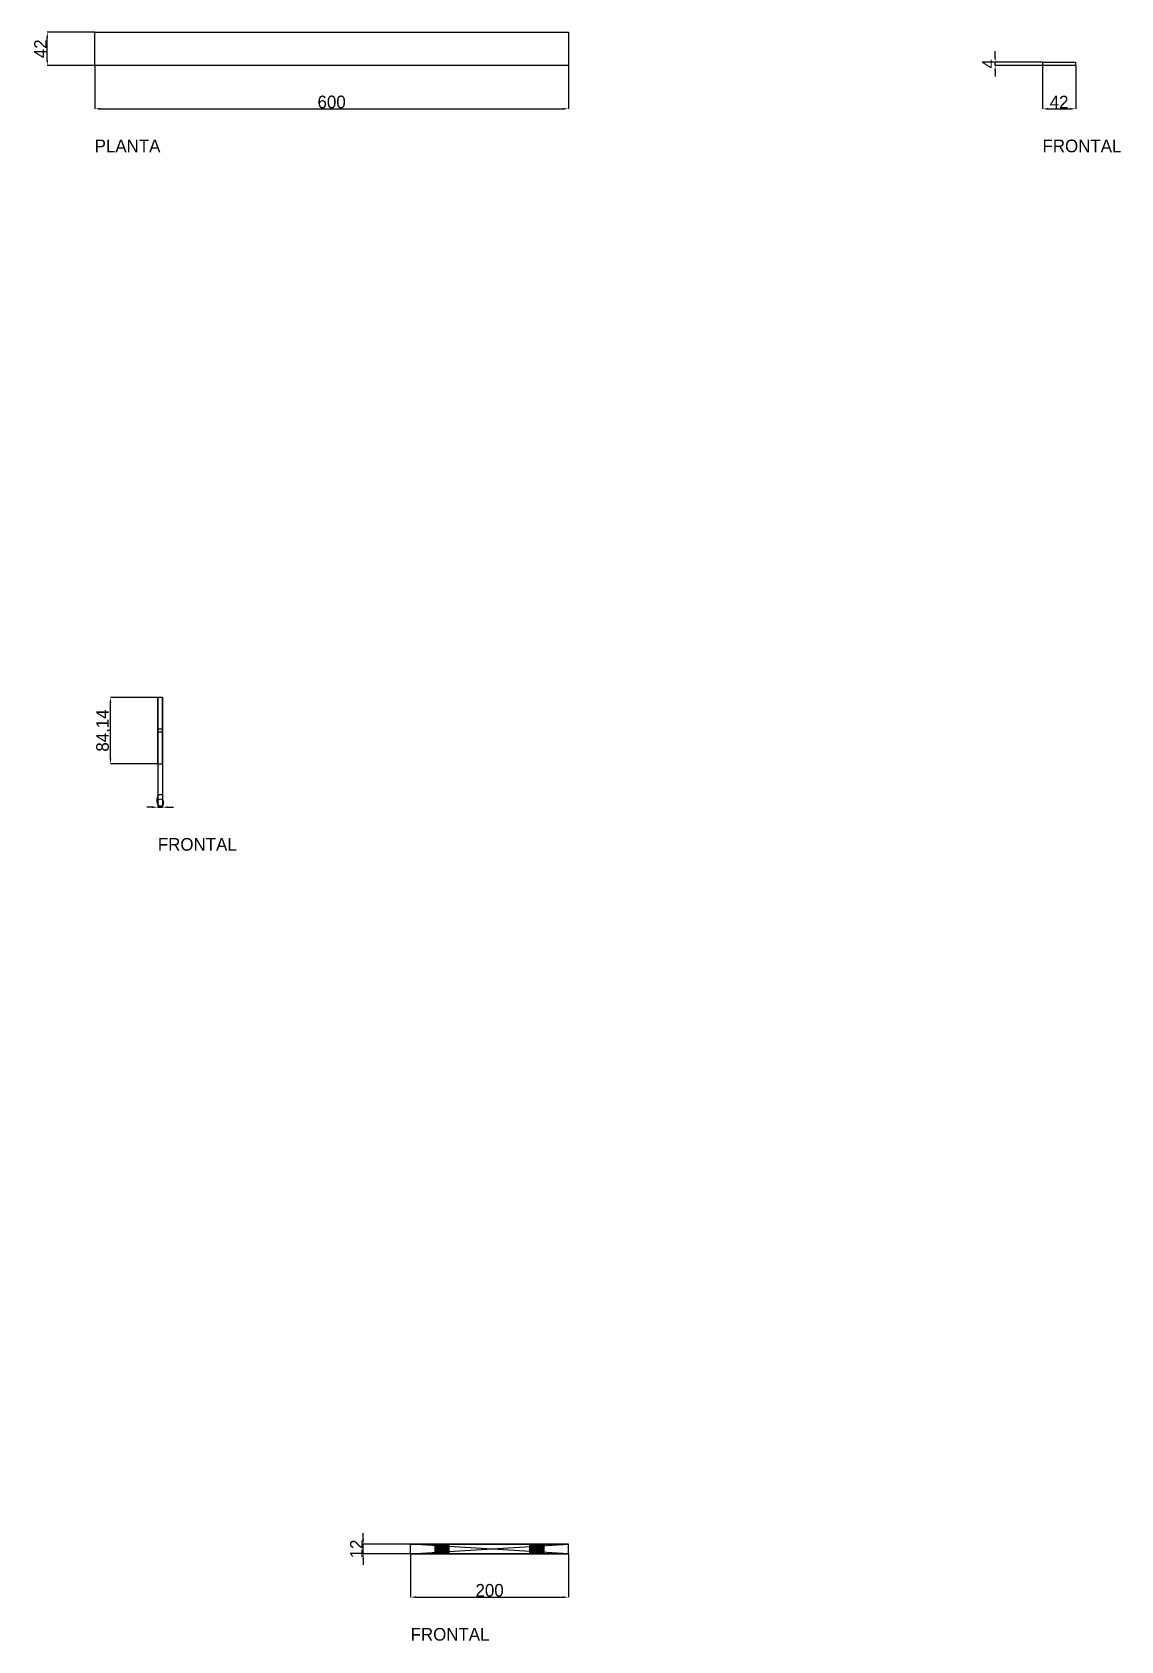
# Model space of a CAD drawing. Header units: millimetres. Extents: x -79 to 13940, y -87340 to 371.
# Drawn here: x 1121 to 2499, y -50144 to -48108 of the extents above; entities that cross this region are included whole.
import ezdxf

# ---------------------------------------------------------------- set-up
doc = ezdxf.new("R2010")
doc.units = ezdxf.units.MM
for name, color, linetype in [('R18_COTAS_P', 1, 'Continuous'), ('R18_PIEZAS_P', 3, 'Continuous'), ('R18_TEXTOS', 7, 'Continuous')]:
    doc.layers.add(name, color=color, linetype=linetype)
doc.dimstyles.get("Standard").update_dxf_attribs({"dimtxt": 2.5, "dimasz": 2.5, "dimexe": 1.25, "dimexo": 0.625, "dimtad": 1, "dimcen": 2.5, "dimazin": 3, "dimtfac": 1, "dimtmove": 0, "dimatfit": 3})

# ---------------------------------------------------------------- blocks, each defined once
blk = doc.blocks.new('_CLOSEDFILLED')
at = {"color": 0, "linetype": 'BYBLOCK'}
blk.add_solid([(-1, 0.16), (0, 0), (-1, -0.16)], dxfattribs=at)
blk = doc.blocks.new('*D225')
for p, q in [((1200, -48150.1), (1200, -48205.1)), ((1800, -48150.1), (1800, -48205.1)), ((1207, -48205.1), (1793, -48205.1))]:
    blk.add_line(p, q)
at = {"layer": 'Defpoints'}
for p in [(1200, -48150.1), (1800, -48150.1), (1200, -48205.1)]:
    blk.add_point(p, dxfattribs=at)
at = {"layer": 'R18_COTAS_P', "xscale": 7, "yscale": 7, "rotation": 180}
blk.add_blockref('_CLOSEDFILLED', (1200, -48205.1), dxfattribs=at)
at = {"layer": 'R18_COTAS_P', "xscale": 7, "yscale": 7}
blk.add_blockref('_CLOSEDFILLED', (1800, -48205.1), dxfattribs=at)
at = {"layer": 'R18_COTAS_P', "insert": (1500, -48196.5), "char_height": 16, "attachment_point": 5}
blk.add_mtext('600', dxfattribs=at)
blk = doc.blocks.new('*D226')
for p, q in [((1200, -48108.1), (1140, -48108.1)), ((1140, -48143.1), (1140, -48115.1)), ((1200, -48150.1), (1140, -48150.1))]:
    blk.add_line(p, q)
at = {"layer": 'Defpoints'}
for p in [(1200, -48108.1), (1140, -48150.1), (1200, -48150.1)]:
    blk.add_point(p, dxfattribs=at)
at = {"layer": 'R18_COTAS_P', "xscale": 7, "yscale": 7}
for p, rotation in [((1140, -48108.1), 90), ((1140, -48150.1), 270)]:
    blk.add_blockref('_CLOSEDFILLED', p, dxfattribs=dict(at, rotation=rotation))
at = {"layer": 'R18_COTAS_P', "insert": (1131.4, -48129.1), "char_height": 16, "attachment_point": 5, "rotation": 90}
blk.add_mtext('42', dxfattribs=at)
blk = doc.blocks.new('*D227')
for p, q in [((2400, -48150.1), (2400, -48205.1)), ((2442, -48150.1), (2442, -48205.1)), ((2407, -48205.1), (2435, -48205.1))]:
    blk.add_line(p, q)
at = {"layer": 'Defpoints'}
for p in [(2400, -48150.1), (2442, -48150.1), (2400, -48205.1)]:
    blk.add_point(p, dxfattribs=at)
at = {"layer": 'R18_COTAS_P', "xscale": 7, "yscale": 7, "rotation": 180}
blk.add_blockref('_CLOSEDFILLED', (2400, -48205.1), dxfattribs=at)
at = {"layer": 'R18_COTAS_P', "xscale": 7, "yscale": 7}
blk.add_blockref('_CLOSEDFILLED', (2442, -48205.1), dxfattribs=at)
at = {"layer": 'R18_COTAS_P', "insert": (2421, -48196.5), "char_height": 16, "attachment_point": 5}
blk.add_mtext('42', dxfattribs=at)
blk = doc.blocks.new('*D228')
for p, q in [((2340, -48139.1), (2340, -48132.1)), ((2400, -48146.1), (2340, -48146.1)), ((2340, -48150.1), (2340, -48146.1)), ((2400, -48150.1), (2340, -48150.1)), ((2340, -48157.1), (2340, -48164.1))]:
    blk.add_line(p, q)
at = {"layer": 'Defpoints'}
for p in [(2340, -48150.1), (2400, -48146.1), (2400, -48150.1)]:
    blk.add_point(p, dxfattribs=at)
at = {"layer": 'R18_COTAS_P', "xscale": 7, "yscale": 7}
for p, rotation in [((2340, -48146.1), 270), ((2340, -48150.1), 90)]:
    blk.add_blockref('_CLOSEDFILLED', p, dxfattribs=dict(at, rotation=rotation))
at = {"layer": 'R18_COTAS_P', "insert": (2331.4, -48148.1), "char_height": 16, "attachment_point": 5, "rotation": 90}
blk.add_mtext('4', dxfattribs=at)
blk = doc.blocks.new('*D233')
for p, q in [((1280, -49034.2), (1280, -49089.2)), ((1286, -49034.2), (1286, -49089.2)), ((1273, -49089.2), (1266, -49089.2)), ((1280, -49089.2), (1286, -49089.2)), ((1293, -49089.2), (1300, -49089.2))]:
    blk.add_line(p, q)
at = {"layer": 'Defpoints'}
for p in [(1280, -49034.2), (1286, -49034.2), (1280, -49089.2)]:
    blk.add_point(p, dxfattribs=at)
at = {"layer": 'R18_COTAS_P', "xscale": 7, "yscale": 7}
blk.add_blockref('_CLOSEDFILLED', (1280, -49089.2), dxfattribs=at)
at = {"layer": 'R18_COTAS_P', "xscale": 7, "yscale": 7, "rotation": 180}
blk.add_blockref('_CLOSEDFILLED', (1286, -49089.2), dxfattribs=at)
at = {"layer": 'R18_COTAS_P', "insert": (1283, -49080.6), "char_height": 16, "attachment_point": 5}
blk.add_mtext('6', dxfattribs=at)
blk = doc.blocks.new('*D234')
for p, q in [((1280, -48950.1), (1220, -48950.1)), ((1220, -49027.2), (1220, -48957.1)), ((1280, -49034.2), (1220, -49034.2))]:
    blk.add_line(p, q)
at = {"layer": 'Defpoints'}
for p in [(1280, -48950.1), (1220, -49034.2), (1280, -49034.2)]:
    blk.add_point(p, dxfattribs=at)
at = {"layer": 'R18_COTAS_P', "xscale": 7, "yscale": 7}
for p, rotation in [((1220, -48950.1), 90), ((1220, -49034.2), 270)]:
    blk.add_blockref('_CLOSEDFILLED', p, dxfattribs=dict(at, rotation=rotation))
at = {"layer": 'R18_COTAS_P', "insert": (1211.4, -48992.1), "char_height": 16, "attachment_point": 5, "rotation": 90}
blk.add_mtext('84,14', dxfattribs=at)
blk = doc.blocks.new('*D239')
for p, q in [((1600, -50034.2), (1600, -50089.2)), ((1800, -50034.2), (1800, -50089.2)), ((1607, -50089.2), (1793, -50089.2))]:
    blk.add_line(p, q)
at = {"layer": 'Defpoints'}
for p in [(1600, -50034.2), (1800, -50034.2), (1600, -50089.2)]:
    blk.add_point(p, dxfattribs=at)
at = {"layer": 'R18_COTAS_P', "xscale": 7, "yscale": 7, "rotation": 180}
blk.add_blockref('_CLOSEDFILLED', (1600, -50089.2), dxfattribs=at)
at = {"layer": 'R18_COTAS_P', "xscale": 7, "yscale": 7}
blk.add_blockref('_CLOSEDFILLED', (1800, -50089.2), dxfattribs=at)
at = {"layer": 'R18_COTAS_P', "insert": (1700, -50080.6), "char_height": 16, "attachment_point": 5}
blk.add_mtext('200', dxfattribs=at)
blk = doc.blocks.new('*D240')
for p, q in [((1540, -50015.2), (1540, -50008.2)), ((1600, -50022.2), (1540, -50022.2)), ((1540, -50034.2), (1540, -50022.2)), ((1600, -50034.2), (1540, -50034.2)), ((1540, -50041.2), (1540, -50048.2))]:
    blk.add_line(p, q)
at = {"layer": 'Defpoints'}
for p in [(1600, -50022.2), (1540, -50034.2), (1600, -50034.2)]:
    blk.add_point(p, dxfattribs=at)
at = {"layer": 'R18_COTAS_P', "xscale": 7, "yscale": 7}
for p, rotation in [((1540, -50022.2), 270), ((1540, -50034.2), 90)]:
    blk.add_blockref('_CLOSEDFILLED', p, dxfattribs=dict(at, rotation=rotation))
at = {"layer": 'R18_COTAS_P', "insert": (1531.4, -50028.2), "char_height": 16, "attachment_point": 5, "rotation": 90}
blk.add_mtext('12', dxfattribs=at)

msp = doc.modelspace()

# ---------------------------------------------------------------- linework, layer by layer
at = {"layer": 'R18_PIEZAS_P'}
for p, q in [((1200, -48108.077), (1800, -48108.077)), ((1200, -48150.077), (1200, -48108.077)), ((1800, -48108.077), (1800, -48150.077)), ((1800, -48150.077), (1200, -48150.077)), ((2400, -48146.077), (2442, -48146.077)), ((2400, -48146.077), (2400, -48150.077)), ((2442, -48150.077), (2400, -48150.077)), ((2442, -48150.077), (2442, -48146.077)), ((1280, -48950.077), (1280, -48990.077)), ((1280, -48994.219), (1280, -48950.077)), ((1280, -48950.077), (1286, -48950.077)), ((1286, -48990.077), (1286, -48950.077)), ((1286, -48950.077), (1286, -48994.219)), ((1280, -48990.077), (1280, -49034.219)), ((1280, -48990.077), (1286, -48990.077)), ((1280, -49034.219), (1280, -48994.219)), ((1286, -48994.219), (1280, -48994.219)), ((1286, -49034.219), (1286, -48990.077)), ((1286, -48994.219), (1286, -49034.219)), ((1280, -49034.219), (1286, -49034.219)), ((1760, -50022.219), (1600, -50022.219)), ((1600, -50022.219), (1757.671, -50022.219)), ((1600, -50022.219), (1640, -50022.219)), ((1642.329, -50022.219), (1600, -50022.219)), ((1600, -50022.219), (1637.671, -50022.219)), ((1800, -50022.219), (1600, -50022.219)), ((1600, -50022.219), (1755.5, -50022.219)), ((1644.5, -50022.219), (1600, -50022.219)), ((1600, -50022.219), (1635.5, -50022.219)), ((1600, -50022.219), (1753.636, -50022.219)), ((1600, -50022.219), (1633.636, -50022.219)), ((1600, -50022.219), (1752.206, -50022.219)), ((1600, -50022.219), (1632.206, -50022.219)), ((1600, -50022.219), (1751.307, -50022.219)), ((1600, -50022.219), (1631.307, -50022.219)), ((1600, -50022.219), (1751, -50022.219)), ((1600, -50022.219), (1631, -50022.219)), ((1762.329, -50022.219), (1600, -50022.219)), ((1600, -50034.219), (1600, -50022.219)), ((1800, -50034.219), (1600, -50022.219)), ((1600, -50034.219), (1800, -50022.219)), ((1631, -50022.219), (1631.307, -50022.219)), ((1640, -50022.219), (1631, -50022.219)), ((1637.671, -50022.219), (1631, -50022.219)), ((1635.5, -50022.219), (1631, -50022.219)), ((1633.636, -50022.219), (1631, -50022.219)), ((1632.206, -50022.219), (1631, -50022.219)), ((1631, -50034.219), (1631.307, -50022.219)), ((1631, -50034.219), (1631, -50022.219)), ((1631.307, -50034.219), (1631, -50022.219)), ((1631.307, -50022.219), (1632.206, -50022.219)), ((1640, -50022.219), (1631.307, -50022.219)), ((1631.307, -50034.219), (1632.206, -50022.219)), ((1631.307, -50034.219), (1631.307, -50022.219)), ((1632.206, -50034.219), (1631.307, -50022.219)), ((1632.206, -50022.219), (1633.636, -50022.219)), ((1640, -50022.219), (1632.206, -50022.219)), ((1632.206, -50034.219), (1633.636, -50022.219)), ((1632.206, -50034.219), (1632.206, -50022.219)), ((1633.636, -50034.219), (1632.206, -50022.219)), ((1633.636, -50022.219), (1635.5, -50022.219)), ((1640, -50022.219), (1633.636, -50022.219)), ((1633.636, -50034.219), (1635.5, -50022.219)), ((1633.636, -50034.219), (1633.636, -50022.219)), ((1635.5, -50034.219), (1633.636, -50022.219)), ((1635.5, -50022.219), (1637.671, -50022.219)), ((1640, -50022.219), (1635.5, -50022.219)), ((1635.5, -50034.219), (1637.671, -50022.219)), ((1635.5, -50034.219), (1635.5, -50022.219)), ((1637.671, -50034.219), (1635.5, -50022.219)), ((1637.671, -50022.219), (1640, -50022.219)), ((1637.671, -50034.219), (1640, -50022.219)), ((1637.671, -50034.219), (1637.671, -50022.219)), ((1640, -50034.219), (1637.671, -50022.219)), ((1640, -50022.219), (1642.329, -50022.219)), ((1640, -50022.219), (1644.5, -50022.219)), ((1640, -50022.219), (1646.364, -50022.219)), ((1640, -50022.219), (1647.794, -50022.219)), ((1640, -50022.219), (1648.693, -50022.219)), ((1640, -50022.219), (1649, -50022.219)), ((1640, -50022.219), (1640, -50034.219)), ((1642.329, -50034.219), (1640, -50022.219)), ((1640, -50034.219), (1642.329, -50022.219)), ((1642.329, -50022.219), (1644.5, -50022.219)), ((1642.329, -50022.219), (1649, -50022.219)), ((1642.329, -50034.219), (1642.329, -50022.219)), ((1644.5, -50034.219), (1642.329, -50022.219)), ((1642.329, -50034.219), (1644.5, -50022.219)), ((1646.364, -50022.219), (1644.5, -50022.219)), ((1644.5, -50022.219), (1649, -50022.219)), ((1644.5, -50022.219), (1753.636, -50022.219)), ((1760, -50022.219), (1644.5, -50022.219)), ((1644.5, -50034.219), (1644.5, -50022.219)), ((1646.364, -50034.219), (1644.5, -50022.219)), ((1644.5, -50034.219), (1646.364, -50022.219)), ((1647.794, -50022.219), (1646.364, -50022.219)), ((1646.364, -50022.219), (1649, -50022.219)), ((1646.364, -50022.219), (1753.636, -50022.219)), ((1646.364, -50022.219), (1751, -50022.219)), ((1646.364, -50022.219), (1751.307, -50022.219)), ((1646.364, -50022.219), (1752.206, -50022.219)), ((1760, -50022.219), (1646.364, -50022.219)), ((1646.364, -50034.219), (1646.364, -50022.219)), ((1647.794, -50034.219), (1646.364, -50022.219)), ((1646.364, -50034.219), (1647.794, -50022.219)), ((1648.693, -50022.219), (1647.794, -50022.219)), ((1647.794, -50022.219), (1649, -50022.219)), ((1647.794, -50022.219), (1753.636, -50022.219)), ((1760, -50022.219), (1647.794, -50022.219)), ((1647.794, -50034.219), (1647.794, -50022.219)), ((1648.693, -50034.219), (1647.794, -50022.219)), ((1647.794, -50034.219), (1648.693, -50022.219)), ((1649, -50022.219), (1648.693, -50022.219)), ((1648.693, -50022.219), (1753.636, -50022.219)), ((1648.693, -50022.219), (1760, -50022.219)), ((1648.693, -50034.219), (1648.693, -50022.219)), ((1649, -50034.219), (1648.693, -50022.219)), ((1648.693, -50034.219), (1649, -50022.219)), ((1649, -50022.219), (1753.636, -50022.219)), ((1649, -50022.219), (1755.5, -50022.219)), ((1649, -50022.219), (1757.671, -50022.219)), ((1649, -50022.219), (1760, -50022.219)), ((1649, -50034.219), (1649, -50022.219)), ((1751, -50022.219), (1751.307, -50022.219)), ((1760, -50022.219), (1751, -50022.219)), ((1757.671, -50022.219), (1751, -50022.219)), ((1755.5, -50022.219), (1751, -50022.219)), ((1753.636, -50022.219), (1751, -50022.219)), ((1751, -50034.219), (1751.307, -50022.219)), ((1751, -50034.219), (1751, -50022.219)), ((1751.307, -50034.219), (1751, -50022.219)), ((1751.307, -50022.219), (1752.206, -50022.219)), ((1760, -50022.219), (1751.307, -50022.219)), ((1751.307, -50034.219), (1752.206, -50022.219)), ((1751.307, -50034.219), (1751.307, -50022.219)), ((1752.206, -50034.219), (1751.307, -50022.219)), ((1752.206, -50022.219), (1753.636, -50022.219)), ((1760, -50022.219), (1752.206, -50022.219)), ((1752.206, -50034.219), (1753.636, -50022.219)), ((1752.206, -50034.219), (1752.206, -50022.219)), ((1753.636, -50034.219), (1752.206, -50022.219)), ((1753.636, -50022.219), (1755.5, -50022.219)), ((1760, -50022.219), (1753.636, -50022.219)), ((1753.636, -50034.219), (1755.5, -50022.219)), ((1753.636, -50034.219), (1753.636, -50022.219)), ((1755.5, -50034.219), (1753.636, -50022.219)), ((1755.5, -50022.219), (1757.671, -50022.219)), ((1760, -50022.219), (1755.5, -50022.219)), ((1755.5, -50034.219), (1757.671, -50022.219)), ((1755.5, -50034.219), (1755.5, -50022.219)), ((1757.671, -50034.219), (1755.5, -50022.219)), ((1757.671, -50022.219), (1760, -50022.219)), ((1757.671, -50034.219), (1760, -50022.219)), ((1757.671, -50034.219), (1757.671, -50022.219)), ((1760, -50034.219), (1757.671, -50022.219)), ((1760, -50022.219), (1762.329, -50022.219)), ((1760, -50022.219), (1800, -50022.219)), ((1760, -50022.219), (1760, -50034.219)), ((1762.329, -50034.219), (1760, -50022.219)), ((1760, -50034.219), (1762.329, -50022.219)), ((1762.329, -50022.219), (1800, -50022.219)), ((1764.5, -50022.219), (1762.329, -50022.219)), ((1762.329, -50022.219), (1766.364, -50022.219)), ((1762.329, -50022.219), (1767.794, -50022.219)), ((1762.329, -50022.219), (1768.693, -50022.219)), ((1762.329, -50022.219), (1769, -50022.219)), ((1762.329, -50034.219), (1762.329, -50022.219)), ((1764.5, -50034.219), (1762.329, -50022.219)), ((1762.329, -50034.219), (1764.5, -50022.219)), ((1764.5, -50022.219), (1800, -50022.219)), ((1766.364, -50022.219), (1764.5, -50022.219)), ((1764.5, -50022.219), (1769, -50022.219)), ((1764.5, -50034.219), (1764.5, -50022.219)), ((1766.364, -50034.219), (1764.5, -50022.219)), ((1764.5, -50034.219), (1766.364, -50022.219)), ((1766.364, -50022.219), (1800, -50022.219)), ((1767.794, -50022.219), (1766.364, -50022.219)), ((1766.364, -50022.219), (1769, -50022.219)), ((1766.364, -50034.219), (1766.364, -50022.219)), ((1767.794, -50034.219), (1766.364, -50022.219)), ((1766.364, -50034.219), (1767.794, -50022.219)), ((1767.794, -50022.219), (1800, -50022.219)), ((1768.693, -50022.219), (1767.794, -50022.219)), ((1767.794, -50022.219), (1769, -50022.219)), ((1767.794, -50034.219), (1767.794, -50022.219)), ((1768.693, -50034.219), (1767.794, -50022.219)), ((1767.794, -50034.219), (1768.693, -50022.219)), ((1768.693, -50022.219), (1800, -50022.219)), ((1769, -50022.219), (1768.693, -50022.219)), ((1768.693, -50034.219), (1768.693, -50022.219)), ((1769, -50034.219), (1768.693, -50022.219)), ((1768.693, -50034.219), (1769, -50022.219)), ((1769, -50022.219), (1800, -50022.219)), ((1769, -50034.219), (1769, -50022.219)), ((1800, -50034.219), (1800, -50022.219)), ((1600, -50034.219), (1760, -50034.219)), ((1757.671, -50034.219), (1600, -50034.219)), ((1640, -50034.219), (1600, -50034.219)), ((1600, -50034.219), (1642.329, -50034.219)), ((1637.671, -50034.219), (1600, -50034.219)), ((1600, -50034.219), (1800, -50034.219)), ((1755.5, -50034.219), (1600, -50034.219)), ((1600, -50034.219), (1644.5, -50034.219)), ((1635.5, -50034.219), (1600, -50034.219)), ((1753.636, -50034.219), (1600, -50034.219)), ((1633.636, -50034.219), (1600, -50034.219)), ((1752.206, -50034.219), (1600, -50034.219)), ((1632.206, -50034.219), (1600, -50034.219)), ((1751.307, -50034.219), (1600, -50034.219)), ((1631.307, -50034.219), (1600, -50034.219)), ((1751, -50034.219), (1600, -50034.219)), ((1631, -50034.219), (1600, -50034.219)), ((1600, -50034.219), (1762.329, -50034.219)), ((1631.307, -50034.219), (1631, -50034.219)), ((1631, -50034.219), (1640, -50034.219)), ((1631, -50034.219), (1637.671, -50034.219)), ((1631, -50034.219), (1635.5, -50034.219)), ((1631, -50034.219), (1633.636, -50034.219)), ((1631, -50034.219), (1632.206, -50034.219)), ((1632.206, -50034.219), (1631.307, -50034.219)), ((1631.307, -50034.219), (1640, -50034.219)), ((1633.636, -50034.219), (1632.206, -50034.219)), ((1632.206, -50034.219), (1640, -50034.219)), ((1635.5, -50034.219), (1633.636, -50034.219)), ((1633.636, -50034.219), (1640, -50034.219)), ((1637.671, -50034.219), (1635.5, -50034.219)), ((1635.5, -50034.219), (1640, -50034.219)), ((1640, -50034.219), (1637.671, -50034.219)), ((1642.329, -50034.219), (1640, -50034.219)), ((1644.5, -50034.219), (1640, -50034.219)), ((1646.364, -50034.219), (1640, -50034.219)), ((1647.794, -50034.219), (1640, -50034.219)), ((1648.693, -50034.219), (1640, -50034.219)), ((1649, -50034.219), (1640, -50034.219)), ((1644.5, -50034.219), (1642.329, -50034.219)), ((1649, -50034.219), (1642.329, -50034.219)), ((1644.5, -50034.219), (1646.364, -50034.219)), ((1649, -50034.219), (1644.5, -50034.219)), ((1753.636, -50034.219), (1644.5, -50034.219)), ((1644.5, -50034.219), (1760, -50034.219)), ((1646.364, -50034.219), (1647.794, -50034.219)), ((1649, -50034.219), (1646.364, -50034.219)), ((1753.636, -50034.219), (1646.364, -50034.219)), ((1751, -50034.219), (1646.364, -50034.219)), ((1751.307, -50034.219), (1646.364, -50034.219)), ((1752.206, -50034.219), (1646.364, -50034.219)), ((1646.364, -50034.219), (1760, -50034.219)), ((1647.794, -50034.219), (1648.693, -50034.219)), ((1649, -50034.219), (1647.794, -50034.219)), ((1753.636, -50034.219), (1647.794, -50034.219)), ((1647.794, -50034.219), (1760, -50034.219)), ((1648.693, -50034.219), (1649, -50034.219)), ((1753.636, -50034.219), (1648.693, -50034.219)), ((1760, -50034.219), (1648.693, -50034.219)), ((1753.636, -50034.219), (1649, -50034.219)), ((1755.5, -50034.219), (1649, -50034.219)), ((1757.671, -50034.219), (1649, -50034.219)), ((1760, -50034.219), (1649, -50034.219)), ((1751.307, -50034.219), (1751, -50034.219)), ((1751, -50034.219), (1760, -50034.219)), ((1751, -50034.219), (1757.671, -50034.219)), ((1751, -50034.219), (1755.5, -50034.219)), ((1751, -50034.219), (1753.636, -50034.219)), ((1752.206, -50034.219), (1751.307, -50034.219)), ((1751.307, -50034.219), (1760, -50034.219)), ((1753.636, -50034.219), (1752.206, -50034.219)), ((1752.206, -50034.219), (1760, -50034.219)), ((1755.5, -50034.219), (1753.636, -50034.219)), ((1753.636, -50034.219), (1760, -50034.219)), ((1757.671, -50034.219), (1755.5, -50034.219)), ((1755.5, -50034.219), (1760, -50034.219)), ((1760, -50034.219), (1757.671, -50034.219)), ((1762.329, -50034.219), (1760, -50034.219)), ((1800, -50034.219), (1760, -50034.219)), ((1800, -50034.219), (1762.329, -50034.219)), ((1762.329, -50034.219), (1764.5, -50034.219)), ((1766.364, -50034.219), (1762.329, -50034.219)), ((1767.794, -50034.219), (1762.329, -50034.219)), ((1768.693, -50034.219), (1762.329, -50034.219)), ((1769, -50034.219), (1762.329, -50034.219)), ((1800, -50034.219), (1764.5, -50034.219)), ((1764.5, -50034.219), (1766.364, -50034.219)), ((1769, -50034.219), (1764.5, -50034.219)), ((1800, -50034.219), (1766.364, -50034.219)), ((1766.364, -50034.219), (1767.794, -50034.219)), ((1769, -50034.219), (1766.364, -50034.219)), ((1800, -50034.219), (1767.794, -50034.219)), ((1767.794, -50034.219), (1768.693, -50034.219)), ((1769, -50034.219), (1767.794, -50034.219)), ((1800, -50034.219), (1768.693, -50034.219)), ((1768.693, -50034.219), (1769, -50034.219)), ((1800, -50034.219), (1769, -50034.219))]:
    msp.add_line(p, q, dxfattribs=at)

# ---------------------------------------------------------------- texts
at = {"layer": 'R18_TEXTOS'}
for s, p in [('PLANTA', (1200, -48260.077)), ('FRONTAL', (2400, -48260.077)), ('FRONTAL', (1280, -49144.219)), ('FRONTAL', (1600, -50144.219))]:
    msp.add_text(s, height=16, dxfattribs=at).set_placement(p)

# ---------------------------------------------------------------- dimensions: what is measured, and where the dimension line sits
at = {"layer": 'R18_COTAS_P'}
for base, p1, p2, picture, middle in [((1140, -48150.077), (1200, -48150.077), (1200, -48108.077), '*D226', (1131.375, -48129.077)), ((2340, -48150.077), (2400, -48150.077), (2400, -48146.077), '*D228', (2331.375, -48148.077)), ((1220, -49034.219), (1280, -49034.219), (1280, -48950.077), '*D234', (1211.375, -48992.148)), ((1540, -50034.219), (1600, -50034.219), (1600, -50022.219), '*D240', (1531.375, -50028.219))]:
    dim = msp.add_linear_dim(base=base, p1=p1, p2=p2, angle=90, dimstyle='Standard', override={"dimtxt": 16, "dimasz": 7, "dimtad": 1, "dimdec": 2}, dxfattribs=at)
    dim.commit()
    dim.dimension.update_dxf_attribs({"geometry": picture, "text_midpoint": middle})
for base, p1, p2, picture, middle in [((1200, -48205.077), (1200, -48150.077), (1800, -48150.077), '*D225', (1500, -48196.452)), ((2400, -48205.077), (2400, -48150.077), (2442, -48150.077), '*D227', (2421, -48196.452)), ((1280, -49089.219), (1280, -49034.219), (1286, -49034.219), '*D233', (1283, -49080.594)), ((1600, -50089.219), (1600, -50034.219), (1800, -50034.219), '*D239', (1700, -50080.594))]:
    dim = msp.add_linear_dim(base=base, p1=p1, p2=p2, dimstyle='Standard', override={"dimtxt": 16, "dimasz": 7, "dimtad": 1, "dimdec": 2}, dxfattribs=at)
    dim.commit()
    dim.dimension.update_dxf_attribs({"geometry": picture, "text_midpoint": middle})

doc.saveas('drawing.dxf')
